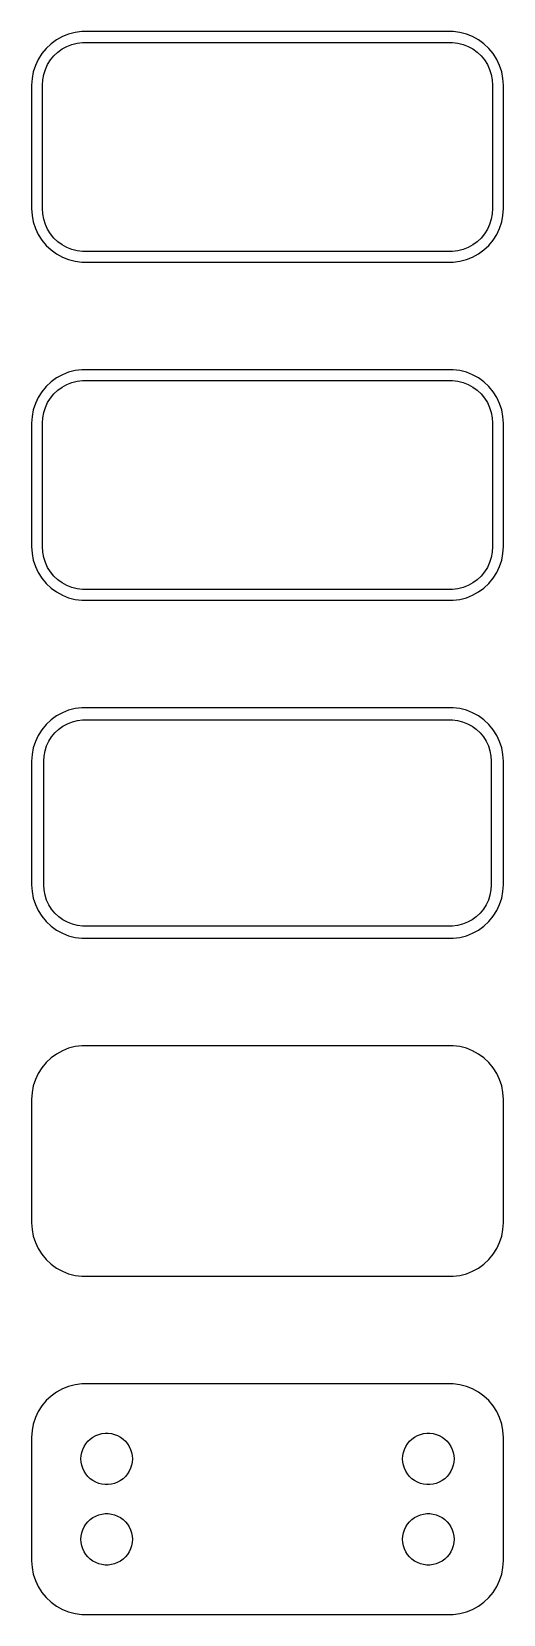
# Model space of a CAD drawing. Header units: metres. Extents: x -22 to 22, y 115 to 263.
import ezdxf

# ---------------------------------------------------------------- set-up
doc = ezdxf.new("R2010")
doc.units = ezdxf.units.M

msp = doc.modelspace()

# ---------------------------------------------------------------- linework, layer by layer
for p, q in [((-17.9369, 262.661), (-18.5451, 262.505)), ((-17.3139, 262.74), (-17.9369, 262.661)), ((17.3139, 262.74), (-17.3139, 262.74)), ((17.9369, 262.661), (17.3139, 262.74)), ((18.5451, 262.505), (17.9369, 262.661)), ((-20.6448, 261.173), (-21.0451, 260.689)), ((-20.1871, 261.603), (-20.6448, 261.173)), ((-19.6791, 261.972), (-20.1871, 261.603)), ((-19.1289, 262.274), (-19.6791, 261.972)), ((-19.5497, 260.832), (-19.1433, 261.127)), ((-19.1433, 261.127), (-18.7031, 261.369)), ((-18.5451, 262.505), (-19.1289, 262.274)), ((-18.7031, 261.369), (-18.2361, 261.554)), ((-18.2361, 261.554), (-17.7495, 261.679)), ((-17.7495, 261.679), (-17.2512, 261.742)), ((-17.2512, 261.742), (17.2512, 261.742)), ((17.2512, 261.742), (17.7495, 261.679)), ((17.7495, 261.679), (18.2361, 261.554)), ((18.2361, 261.554), (18.7031, 261.369)), ((19.1289, 262.274), (18.5451, 262.505)), ((18.7031, 261.369), (19.1433, 261.127)), ((19.6791, 261.972), (19.1289, 262.274)), ((19.1433, 261.127), (19.5497, 260.832)), ((20.1871, 261.603), (19.6791, 261.972)), ((20.6448, 261.173), (20.1871, 261.603)), ((21.0451, 260.689), (20.6448, 261.173)), ((-21.6489, 259.591), (-21.8429, 258.993)), ((-21.3815, 260.159), (-21.6489, 259.591)), ((-21.0451, 260.689), (-21.3815, 260.159)), ((-20.7191, 259.222), (-20.5052, 259.677)), ((-20.5052, 259.677), (-20.2361, 260.101)), ((-20.2361, 260.101), (-19.9159, 260.488)), ((-19.9159, 260.488), (-19.5497, 260.832)), ((19.5497, 260.832), (19.9159, 260.488)), ((19.9159, 260.488), (20.2361, 260.101)), ((20.2361, 260.101), (20.5052, 259.677)), ((20.5052, 259.677), (20.7191, 259.222)), ((21.3815, 260.159), (21.0451, 260.689)), ((21.6489, 259.591), (21.3815, 260.159)), ((21.8429, 258.993), (21.6489, 259.591)), ((-21.9606, 258.377), (-22, 257.75)), ((-21.8429, 258.993), (-21.9606, 258.377)), ((-21, 257.75), (-20.9684, 258.251)), ((-20.9684, 258.251), (-20.8743, 258.745)), ((-20.8743, 258.745), (-20.7191, 259.222)), ((20.7191, 259.222), (20.8743, 258.745)), ((20.8743, 258.745), (20.9684, 258.251)), ((20.9684, 258.251), (21, 257.75)), ((21.9606, 258.377), (21.8429, 258.993)), ((22, 257.75), (21.9606, 258.377)), ((-22, 257.75), (-22, 246.25)), ((-21, 246.25), (-21, 257.75)), ((21, 257.75), (21, 246.25)), ((22, 246.25), (22, 257.75)), ((-22, 246.25), (-21.9606, 245.623)), ((-21.9606, 245.623), (-21.8429, 245.007)), ((-21.8429, 245.007), (-21.6489, 244.409)), ((-20.9684, 245.749), (-21, 246.25)), ((-20.8743, 245.255), (-20.9684, 245.749)), ((-20.7191, 244.778), (-20.8743, 245.255)), ((20.8743, 245.255), (20.7191, 244.778)), ((20.9684, 245.749), (20.8743, 245.255)), ((21, 246.25), (20.9684, 245.749)), ((21.6489, 244.409), (21.8429, 245.007)), ((21.8429, 245.007), (21.9606, 245.623)), ((21.9606, 245.623), (22, 246.25)), ((-21.6489, 244.409), (-21.3815, 243.841)), ((-21.3815, 243.841), (-21.0451, 243.311)), ((-20.5052, 244.323), (-20.7191, 244.778)), ((-20.2361, 243.899), (-20.5052, 244.323)), ((-19.9159, 243.512), (-20.2361, 243.899)), ((-19.5497, 243.168), (-19.9159, 243.512)), ((19.9159, 243.512), (19.5497, 243.168)), ((20.2361, 243.899), (19.9159, 243.512)), ((20.5052, 244.323), (20.2361, 243.899)), ((20.7191, 244.778), (20.5052, 244.323)), ((21.0451, 243.311), (21.3815, 243.841)), ((21.3815, 243.841), (21.6489, 244.409)), ((-21.0451, 243.311), (-20.6448, 242.827)), ((-20.6448, 242.827), (-20.1871, 242.397)), ((-20.1871, 242.397), (-19.6791, 242.028)), ((-19.6791, 242.028), (-19.1289, 241.726)), ((-19.1433, 242.873), (-19.5497, 243.168)), ((-18.7031, 242.631), (-19.1433, 242.873)), ((-18.2361, 242.446), (-18.7031, 242.631)), ((-17.7495, 242.321), (-18.2361, 242.446)), ((-17.2512, 242.258), (-17.7495, 242.321)), ((17.2512, 242.258), (-17.2512, 242.258)), ((17.7495, 242.321), (17.2512, 242.258)), ((18.2361, 242.446), (17.7495, 242.321)), ((18.7031, 242.631), (18.2361, 242.446)), ((19.1433, 242.873), (18.7031, 242.631)), ((19.1289, 241.726), (19.6791, 242.028)), ((19.5497, 243.168), (19.1433, 242.873)), ((19.6791, 242.028), (20.1871, 242.397)), ((20.1871, 242.397), (20.6448, 242.827)), ((20.6448, 242.827), (21.0451, 243.311)), ((-19.1289, 241.726), (-18.5451, 241.495)), ((-18.5451, 241.495), (-17.9369, 241.339)), ((-17.9369, 241.339), (-17.3139, 241.26)), ((-17.3139, 241.26), (17.3139, 241.26)), ((17.3139, 241.26), (17.9369, 241.339)), ((17.9369, 241.339), (18.5451, 241.495)), ((18.5451, 241.495), (19.1289, 241.726)), ((-20.1871, 230.103), (-20.6448, 229.673)), ((-19.6791, 230.472), (-20.1871, 230.103)), ((-19.1289, 230.774), (-19.6791, 230.472)), ((-18.5451, 231.005), (-19.1289, 230.774)), ((-17.9369, 231.161), (-18.5451, 231.005)), ((-18.2361, 230.054), (-17.7495, 230.179)), ((-17.3139, 231.24), (-17.9369, 231.161)), ((-17.7495, 230.179), (-17.2512, 230.242)), ((17.3139, 231.24), (-17.3139, 231.24)), ((-17.2512, 230.242), (17.2512, 230.242)), ((17.2512, 230.242), (17.7495, 230.179)), ((17.9369, 231.161), (17.3139, 231.24)), ((17.7495, 230.179), (18.2361, 230.054)), ((18.5451, 231.005), (17.9369, 231.161)), ((19.1289, 230.774), (18.5451, 231.005)), ((19.6791, 230.472), (19.1289, 230.774)), ((20.1871, 230.103), (19.6791, 230.472)), ((20.6448, 229.673), (20.1871, 230.103)), ((-21.3815, 228.659), (-21.6489, 228.091)), ((-21.0451, 229.189), (-21.3815, 228.659)), ((-20.6448, 229.673), (-21.0451, 229.189)), ((-20.5052, 228.177), (-20.2361, 228.601)), ((-20.2361, 228.601), (-19.9159, 228.988)), ((-19.9159, 228.988), (-19.5497, 229.332)), ((-19.5497, 229.332), (-19.1433, 229.627)), ((-19.1433, 229.627), (-18.7031, 229.869)), ((-18.7031, 229.869), (-18.2361, 230.054)), ((18.2361, 230.054), (18.7031, 229.869)), ((18.7031, 229.869), (19.1433, 229.627)), ((19.1433, 229.627), (19.5497, 229.332)), ((19.5497, 229.332), (19.9159, 228.988)), ((19.9159, 228.988), (20.2361, 228.601)), ((20.2361, 228.601), (20.5052, 228.177)), ((21.0451, 229.189), (20.6448, 229.673)), ((21.3815, 228.659), (21.0451, 229.189)), ((21.6489, 228.091), (21.3815, 228.659)), ((-21.8429, 227.493), (-21.9606, 226.877)), ((-21.6489, 228.091), (-21.8429, 227.493)), ((-20.9684, 226.751), (-20.8743, 227.245)), ((-20.8743, 227.245), (-20.7191, 227.722)), ((-20.7191, 227.722), (-20.5052, 228.177)), ((20.5052, 228.177), (20.7191, 227.722)), ((20.7191, 227.722), (20.8743, 227.245)), ((20.8743, 227.245), (20.9684, 226.751)), ((21.8429, 227.493), (21.6489, 228.091)), ((21.9606, 226.877), (21.8429, 227.493)), ((-21.9606, 226.877), (-22, 226.25)), ((-22, 226.25), (-22, 214.75)), ((-21, 226.25), (-20.9684, 226.751)), ((-21, 214.75), (-21, 226.25)), ((20.9684, 226.751), (21, 226.25)), ((21, 226.25), (21, 214.75)), ((22, 226.25), (21.9606, 226.877)), ((22, 214.75), (22, 226.25)), ((-22, 214.75), (-21.9606, 214.123)), ((-21.9606, 214.123), (-21.8429, 213.507)), ((-20.9684, 214.249), (-21, 214.75)), ((-20.8743, 213.755), (-20.9684, 214.249)), ((20.9684, 214.249), (20.8743, 213.755)), ((21, 214.75), (20.9684, 214.249)), ((21.8429, 213.507), (21.9606, 214.123)), ((21.9606, 214.123), (22, 214.75)), ((-21.8429, 213.507), (-21.6489, 212.909)), ((-21.6489, 212.909), (-21.3815, 212.341)), ((-20.7191, 213.278), (-20.8743, 213.755)), ((-20.5052, 212.823), (-20.7191, 213.278)), ((-20.2361, 212.399), (-20.5052, 212.823)), ((-19.9159, 212.012), (-20.2361, 212.399)), ((20.2361, 212.399), (19.9159, 212.012)), ((20.5052, 212.823), (20.2361, 212.399)), ((20.7191, 213.278), (20.5052, 212.823)), ((20.8743, 213.755), (20.7191, 213.278)), ((21.3815, 212.341), (21.6489, 212.909)), ((21.6489, 212.909), (21.8429, 213.507)), ((-21.3815, 212.341), (-21.0451, 211.811)), ((-21.0451, 211.811), (-20.6448, 211.327)), ((-20.6448, 211.327), (-20.1871, 210.897)), ((-20.1871, 210.897), (-19.6791, 210.528)), ((-19.5497, 211.668), (-19.9159, 212.012)), ((-19.1433, 211.373), (-19.5497, 211.668)), ((-18.7031, 211.131), (-19.1433, 211.373)), ((-18.2361, 210.946), (-18.7031, 211.131)), ((-17.7495, 210.821), (-18.2361, 210.946)), ((18.2361, 210.946), (17.7495, 210.821)), ((18.7031, 211.131), (18.2361, 210.946)), ((19.1433, 211.373), (18.7031, 211.131)), ((19.5497, 211.668), (19.1433, 211.373)), ((19.9159, 212.012), (19.5497, 211.668)), ((19.6791, 210.528), (20.1871, 210.897)), ((20.1871, 210.897), (20.6448, 211.327)), ((20.6448, 211.327), (21.0451, 211.811)), ((21.0451, 211.811), (21.3815, 212.341)), ((-19.6791, 210.528), (-19.1289, 210.226)), ((-19.1289, 210.226), (-18.5451, 209.995)), ((-18.5451, 209.995), (-17.9369, 209.839)), ((-17.9369, 209.839), (-17.3139, 209.76)), ((-17.2512, 210.758), (-17.7495, 210.821)), ((-17.3139, 209.76), (17.3139, 209.76)), ((17.2512, 210.758), (-17.2512, 210.758)), ((17.7495, 210.821), (17.2512, 210.758)), ((17.3139, 209.76), (17.9369, 209.839)), ((17.9369, 209.839), (18.5451, 209.995)), ((18.5451, 209.995), (19.1289, 210.226)), ((19.1289, 210.226), (19.6791, 210.528)), ((-19.1289, 199.274), (-19.6791, 198.972)), ((-18.5451, 199.505), (-19.1289, 199.274)), ((-17.9369, 199.661), (-18.5451, 199.505)), ((-17.3139, 199.74), (-17.9369, 199.661)), ((17.3139, 199.74), (-17.3139, 199.74)), ((17.9369, 199.661), (17.3139, 199.74)), ((18.5451, 199.505), (17.9369, 199.661)), ((19.1289, 199.274), (18.5451, 199.505)), ((19.6791, 198.972), (19.1289, 199.274)), ((-21.0451, 197.689), (-21.3815, 197.159)), ((-20.6448, 198.173), (-21.0451, 197.689)), ((-20.1871, 198.603), (-20.6448, 198.173)), ((-19.6791, 198.972), (-20.1871, 198.603)), ((-19.823, 197.401), (-19.4685, 197.734)), ((-19.4685, 197.734), (-19.0751, 198.02)), ((-19.0751, 198.02), (-18.6489, 198.254)), ((-18.6489, 198.254), (-18.1967, 198.433)), ((-18.1967, 198.433), (-17.7256, 198.554)), ((-17.7256, 198.554), (-17.2432, 198.615)), ((-17.2432, 198.615), (17.2432, 198.615)), ((17.2432, 198.615), (17.7256, 198.554)), ((17.7256, 198.554), (18.1967, 198.433)), ((18.1967, 198.433), (18.6489, 198.254)), ((18.6489, 198.254), (19.0751, 198.02)), ((19.0751, 198.02), (19.4685, 197.734)), ((19.4685, 197.734), (19.823, 197.401)), ((20.1871, 198.603), (19.6791, 198.972)), ((20.6448, 198.173), (20.1871, 198.603)), ((21.0451, 197.689), (20.6448, 198.173)), ((21.3815, 197.159), (21.0451, 197.689)), ((-21.6489, 196.591), (-21.8429, 195.993)), ((-21.3815, 197.159), (-21.6489, 196.591)), ((-20.751, 195.713), (-20.6007, 196.176)), ((-20.6007, 196.176), (-20.3936, 196.616)), ((-20.3936, 196.616), (-20.133, 197.026)), ((-20.133, 197.026), (-19.823, 197.401)), ((19.823, 197.401), (20.133, 197.026)), ((20.133, 197.026), (20.3936, 196.616)), ((20.3936, 196.616), (20.6007, 196.176)), ((20.6007, 196.176), (20.751, 195.713)), ((21.6489, 196.591), (21.3815, 197.159)), ((21.8429, 195.993), (21.6489, 196.591)), ((-21.9606, 195.377), (-22, 194.75)), ((-22, 194.75), (-22, 183.25)), ((-21.8429, 195.993), (-21.9606, 195.377)), ((-20.8726, 194.75), (-20.8421, 195.235)), ((-20.8726, 183.25), (-20.8726, 194.75)), ((-20.8421, 195.235), (-20.751, 195.713)), ((20.751, 195.713), (20.8421, 195.235)), ((20.8421, 195.235), (20.8726, 194.75)), ((20.8726, 194.75), (20.8726, 183.25)), ((21.9606, 195.377), (21.8429, 195.993)), ((22, 194.75), (21.9606, 195.377)), ((22, 183.25), (22, 194.75)), ((-22, 183.25), (-21.9606, 182.623)), ((-20.8421, 182.765), (-20.8726, 183.25)), ((20.8726, 183.25), (20.8421, 182.765)), ((21.9606, 182.623), (22, 183.25)), ((-21.9606, 182.623), (-21.8429, 182.007)), ((-21.8429, 182.007), (-21.6489, 181.409)), ((-21.6489, 181.409), (-21.3815, 180.841)), ((-20.751, 182.287), (-20.8421, 182.765)), ((-20.6007, 181.824), (-20.751, 182.287)), ((-20.3936, 181.384), (-20.6007, 181.824)), ((20.6007, 181.824), (20.3936, 181.384)), ((20.751, 182.287), (20.6007, 181.824)), ((20.8421, 182.765), (20.751, 182.287)), ((21.3815, 180.841), (21.6489, 181.409)), ((21.6489, 181.409), (21.8429, 182.007)), ((21.8429, 182.007), (21.9606, 182.623)), ((-21.3815, 180.841), (-21.0451, 180.311)), ((-21.0451, 180.311), (-20.6448, 179.827)), ((-20.133, 180.974), (-20.3936, 181.384)), ((-19.823, 180.599), (-20.133, 180.974)), ((-19.4685, 180.266), (-19.823, 180.599)), ((-19.0751, 179.98), (-19.4685, 180.266)), ((-18.6489, 179.746), (-19.0751, 179.98)), ((19.0751, 179.98), (18.6489, 179.746)), ((19.4685, 180.266), (19.0751, 179.98)), ((19.823, 180.599), (19.4685, 180.266)), ((20.133, 180.974), (19.823, 180.599)), ((20.3936, 181.384), (20.133, 180.974)), ((20.6448, 179.827), (21.0451, 180.311)), ((21.0451, 180.311), (21.3815, 180.841)), ((-20.6448, 179.827), (-20.1871, 179.397)), ((-20.1871, 179.397), (-19.6791, 179.028)), ((-19.6791, 179.028), (-19.1289, 178.726)), ((-19.1289, 178.726), (-18.5451, 178.495)), ((-18.1967, 179.567), (-18.6489, 179.746)), ((-18.5451, 178.495), (-17.9369, 178.339)), ((-17.7256, 179.446), (-18.1967, 179.567)), ((-17.2432, 179.385), (-17.7256, 179.446)), ((17.2432, 179.385), (-17.2432, 179.385)), ((17.7256, 179.446), (17.2432, 179.385)), ((18.1967, 179.567), (17.7256, 179.446)), ((17.9369, 178.339), (18.5451, 178.495)), ((18.6489, 179.746), (18.1967, 179.567)), ((18.5451, 178.495), (19.1289, 178.726)), ((19.1289, 178.726), (19.6791, 179.028)), ((19.6791, 179.028), (20.1871, 179.397)), ((20.1871, 179.397), (20.6448, 179.827)), ((-17.9369, 178.339), (-17.3139, 178.26)), ((-17.3139, 178.26), (17.3139, 178.26)), ((17.3139, 178.26), (17.9369, 178.339)), ((-17.9369, 168.161), (-18.5451, 168.005)), ((-17.3139, 168.24), (-17.9369, 168.161)), ((17.3139, 168.24), (-17.3139, 168.24)), ((17.9369, 168.161), (17.3139, 168.24)), ((18.5451, 168.005), (17.9369, 168.161)), ((-20.6448, 166.673), (-21.0451, 166.189)), ((-20.1871, 167.103), (-20.6448, 166.673)), ((-19.6791, 167.472), (-20.1871, 167.103)), ((-19.1289, 167.774), (-19.6791, 167.472)), ((-18.5451, 168.005), (-19.1289, 167.774)), ((19.1289, 167.774), (18.5451, 168.005)), ((19.6791, 167.472), (19.1289, 167.774)), ((20.1871, 167.103), (19.6791, 167.472)), ((20.6448, 166.673), (20.1871, 167.103)), ((21.0451, 166.189), (20.6448, 166.673)), ((-21.3815, 165.659), (-21.6489, 165.091)), ((-21.0451, 166.189), (-21.3815, 165.659)), ((21.3815, 165.659), (21.0451, 166.189)), ((21.6489, 165.091), (21.3815, 165.659)), ((-21.9606, 163.877), (-22, 163.25)), ((-21.8429, 164.493), (-21.9606, 163.877)), ((-21.6489, 165.091), (-21.8429, 164.493)), ((21.8429, 164.493), (21.6489, 165.091)), ((21.9606, 163.877), (21.8429, 164.493)), ((22, 163.25), (21.9606, 163.877)), ((-22, 163.25), (-22, 151.75)), ((22, 151.75), (22, 163.25)), ((-22, 151.75), (-21.9606, 151.123)), ((-21.9606, 151.123), (-21.8429, 150.507)), ((-21.8429, 150.507), (-21.6489, 149.909)), ((21.6489, 149.909), (21.8429, 150.507)), ((21.8429, 150.507), (21.9606, 151.123)), ((21.9606, 151.123), (22, 151.75)), ((-21.6489, 149.909), (-21.3815, 149.341)), ((-21.3815, 149.341), (-21.0451, 148.811)), ((21.0451, 148.811), (21.3815, 149.341)), ((21.3815, 149.341), (21.6489, 149.909)), ((-21.0451, 148.811), (-20.6448, 148.327)), ((-20.6448, 148.327), (-20.1871, 147.897)), ((-20.1871, 147.897), (-19.6791, 147.528)), ((-19.6791, 147.528), (-19.1289, 147.226)), ((19.1289, 147.226), (19.6791, 147.528)), ((19.6791, 147.528), (20.1871, 147.897)), ((20.1871, 147.897), (20.6448, 148.327)), ((20.6448, 148.327), (21.0451, 148.811)), ((-19.1289, 147.226), (-18.5451, 146.995)), ((-18.5451, 146.995), (-17.9369, 146.839)), ((-17.9369, 146.839), (-17.3139, 146.76)), ((-17.3139, 146.76), (17.3139, 146.76)), ((17.3139, 146.76), (17.9369, 146.839)), ((17.9369, 146.839), (18.5451, 146.995)), ((18.5451, 146.995), (19.1289, 147.226)), ((-19.6791, 135.972), (-20.1871, 135.603)), ((-19.1289, 136.274), (-19.6791, 135.972)), ((-18.5451, 136.505), (-19.1289, 136.274)), ((-17.9369, 136.661), (-18.5451, 136.505)), ((-17.3139, 136.74), (-17.9369, 136.661)), ((17.3139, 136.74), (-17.3139, 136.74)), ((17.9369, 136.661), (17.3139, 136.74)), ((18.5451, 136.505), (17.9369, 136.661)), ((19.1289, 136.274), (18.5451, 136.505)), ((19.6791, 135.972), (19.1289, 136.274)), ((20.1871, 135.603), (19.6791, 135.972)), ((-21.0451, 134.689), (-21.3815, 134.159)), ((-20.6448, 135.173), (-21.0451, 134.689)), ((-20.1871, 135.603), (-20.6448, 135.173)), ((20.6448, 135.173), (20.1871, 135.603)), ((21.0451, 134.689), (20.6448, 135.173)), ((21.3815, 134.159), (21.0451, 134.689)), ((-21.8429, 132.993), (-21.9606, 132.377)), ((-21.6489, 133.591), (-21.8429, 132.993)), ((-21.3815, 134.159), (-21.6489, 133.591)), ((21.6489, 133.591), (21.3815, 134.159)), ((21.8429, 132.993), (21.6489, 133.591)), ((21.9606, 132.377), (21.8429, 132.993)), ((-21.9606, 132.377), (-22, 131.75)), ((-22, 131.75), (-22, 120.25)), ((-16.9416, 131.161), (-16.7495, 131.393)), ((-16.7495, 131.393), (-16.5298, 131.599)), ((-16.5298, 131.599), (-16.286, 131.776)), ((-16.286, 131.776), (-16.0219, 131.922)), ((-16.0219, 131.922), (-15.7416, 132.033)), ((-15.7416, 132.033), (-15.4497, 132.107)), ((-15.4497, 132.107), (-15.1507, 132.145)), ((-15.1507, 132.145), (-14.8493, 132.145)), ((-14.8493, 132.145), (-14.5503, 132.107)), ((-14.5503, 132.107), (-14.2583, 132.033)), ((-14.2583, 132.033), (-13.9781, 131.922)), ((-13.9781, 131.922), (-13.714, 131.776)), ((-13.714, 131.776), (-13.4702, 131.599)), ((-13.4702, 131.599), (-13.2505, 131.393)), ((-13.2505, 131.393), (-13.0583, 131.161)), ((13.0583, 131.161), (13.2505, 131.393)), ((13.2505, 131.393), (13.4702, 131.599)), ((13.4702, 131.599), (13.714, 131.776)), ((13.714, 131.776), (13.9781, 131.922)), ((13.9781, 131.922), (14.2583, 132.033)), ((14.2583, 132.033), (14.5503, 132.107)), ((14.5503, 132.107), (14.8493, 132.145)), ((14.8493, 132.145), (15.1507, 132.145)), ((15.1507, 132.145), (15.4497, 132.107)), ((15.4497, 132.107), (15.7416, 132.033)), ((15.7416, 132.033), (16.0219, 131.922)), ((16.0219, 131.922), (16.286, 131.776)), ((16.286, 131.776), (16.5298, 131.599)), ((16.5298, 131.599), (16.7495, 131.393)), ((16.7495, 131.393), (16.9416, 131.161)), ((22, 131.75), (21.9606, 132.377)), ((22, 120.25), (22, 131.75)), ((-17.4, 129.75), (-17.3811, 130.051)), ((-17.3811, 130.051), (-17.3246, 130.347)), ((-17.3246, 130.347), (-17.2315, 130.633)), ((-17.2315, 130.633), (-17.1031, 130.906)), ((-17.1031, 130.906), (-16.9416, 131.161)), ((-13.0583, 131.161), (-12.8969, 130.906)), ((-12.8969, 130.906), (-12.7685, 130.633)), ((-12.7685, 130.633), (-12.6754, 130.347)), ((-12.6754, 130.347), (-12.6189, 130.051)), ((-12.6189, 130.051), (-12.6, 129.75)), ((12.6, 129.75), (12.6189, 130.051)), ((12.6189, 130.051), (12.6754, 130.347)), ((12.6754, 130.347), (12.7685, 130.633)), ((12.7685, 130.633), (12.8969, 130.906)), ((12.8969, 130.906), (13.0583, 131.161)), ((16.9416, 131.161), (17.1031, 130.906)), ((17.1031, 130.906), (17.2315, 130.633)), ((17.2315, 130.633), (17.3246, 130.347)), ((17.3246, 130.347), (17.3811, 130.051)), ((17.3811, 130.051), (17.4, 129.75)), ((-17.3811, 129.449), (-17.4, 129.75)), ((-17.3246, 129.153), (-17.3811, 129.449)), ((-17.2315, 128.867), (-17.3246, 129.153)), ((-17.1031, 128.594), (-17.2315, 128.867)), ((-16.9416, 128.339), (-17.1031, 128.594)), ((-16.7495, 128.107), (-16.9416, 128.339)), ((-13.0583, 128.339), (-13.2505, 128.107)), ((-12.8969, 128.594), (-13.0583, 128.339)), ((-12.7685, 128.867), (-12.8969, 128.594)), ((-12.6754, 129.153), (-12.7685, 128.867)), ((-12.6189, 129.449), (-12.6754, 129.153)), ((-12.6, 129.75), (-12.6189, 129.449)), ((12.6189, 129.449), (12.6, 129.75)), ((12.6754, 129.153), (12.6189, 129.449)), ((12.7685, 128.867), (12.6754, 129.153)), ((12.8969, 128.594), (12.7685, 128.867)), ((13.0583, 128.339), (12.8969, 128.594)), ((13.2505, 128.107), (13.0583, 128.339)), ((16.9416, 128.339), (16.7495, 128.107)), ((17.1031, 128.594), (16.9416, 128.339)), ((17.2315, 128.867), (17.1031, 128.594)), ((17.3246, 129.153), (17.2315, 128.867)), ((17.3811, 129.449), (17.3246, 129.153)), ((17.4, 129.75), (17.3811, 129.449)), ((-16.5298, 127.901), (-16.7495, 128.107)), ((-16.286, 127.724), (-16.5298, 127.901)), ((-16.0219, 127.578), (-16.286, 127.724)), ((-15.7416, 127.467), (-16.0219, 127.578)), ((-15.4497, 127.393), (-15.7416, 127.467)), ((-15.1507, 127.355), (-15.4497, 127.393)), ((-14.8493, 127.355), (-15.1507, 127.355)), ((-14.5503, 127.393), (-14.8493, 127.355)), ((-14.2583, 127.467), (-14.5503, 127.393)), ((-13.9781, 127.578), (-14.2583, 127.467)), ((-13.714, 127.724), (-13.9781, 127.578)), ((-13.4702, 127.901), (-13.714, 127.724)), ((-13.2505, 128.107), (-13.4702, 127.901)), ((13.4702, 127.901), (13.2505, 128.107)), ((13.714, 127.724), (13.4702, 127.901)), ((13.9781, 127.578), (13.714, 127.724)), ((14.2583, 127.467), (13.9781, 127.578)), ((14.5503, 127.393), (14.2583, 127.467)), ((14.8493, 127.355), (14.5503, 127.393)), ((15.1507, 127.355), (14.8493, 127.355)), ((15.4497, 127.393), (15.1507, 127.355)), ((15.7416, 127.467), (15.4497, 127.393)), ((16.0219, 127.578), (15.7416, 127.467)), ((16.286, 127.724), (16.0219, 127.578)), ((16.5298, 127.901), (16.286, 127.724)), ((16.7495, 128.107), (16.5298, 127.901)), ((-16.9416, 123.661), (-16.7495, 123.893)), ((-16.7495, 123.893), (-16.5298, 124.099)), ((-16.5298, 124.099), (-16.286, 124.276)), ((-16.286, 124.276), (-16.0219, 124.422)), ((-16.0219, 124.422), (-15.7416, 124.533)), ((-15.7416, 124.533), (-15.4497, 124.607)), ((-15.4497, 124.607), (-15.1507, 124.645)), ((-15.1507, 124.645), (-14.8493, 124.645)), ((-14.8493, 124.645), (-14.5503, 124.607)), ((-14.5503, 124.607), (-14.2583, 124.533)), ((-14.2583, 124.533), (-13.9781, 124.422)), ((-13.9781, 124.422), (-13.714, 124.276)), ((-13.714, 124.276), (-13.4702, 124.099)), ((-13.4702, 124.099), (-13.2505, 123.893)), ((-13.2505, 123.893), (-13.0583, 123.661)), ((13.0583, 123.661), (13.2505, 123.893)), ((13.2505, 123.893), (13.4702, 124.099)), ((13.4702, 124.099), (13.714, 124.276)), ((13.714, 124.276), (13.9781, 124.422)), ((13.9781, 124.422), (14.2583, 124.533)), ((14.2583, 124.533), (14.5503, 124.607)), ((14.5503, 124.607), (14.8493, 124.645)), ((14.8493, 124.645), (15.1507, 124.645)), ((15.1507, 124.645), (15.4497, 124.607)), ((15.4497, 124.607), (15.7416, 124.533)), ((15.7416, 124.533), (16.0219, 124.422)), ((16.0219, 124.422), (16.286, 124.276)), ((16.286, 124.276), (16.5298, 124.099)), ((16.5298, 124.099), (16.7495, 123.893)), ((16.7495, 123.893), (16.9416, 123.661)), ((-17.4, 122.25), (-17.3811, 122.551)), ((-17.3811, 122.551), (-17.3246, 122.847)), ((-17.3246, 122.847), (-17.2315, 123.133)), ((-17.2315, 123.133), (-17.1031, 123.406)), ((-17.1031, 123.406), (-16.9416, 123.661)), ((-13.0583, 123.661), (-12.8969, 123.406)), ((-12.8969, 123.406), (-12.7685, 123.133)), ((-12.7685, 123.133), (-12.6754, 122.847)), ((-12.6754, 122.847), (-12.6189, 122.551)), ((-12.6189, 122.551), (-12.6, 122.25)), ((12.6, 122.25), (12.6189, 122.551)), ((12.6189, 122.551), (12.6754, 122.847)), ((12.6754, 122.847), (12.7685, 123.133)), ((12.7685, 123.133), (12.8969, 123.406)), ((12.8969, 123.406), (13.0583, 123.661)), ((16.9416, 123.661), (17.1031, 123.406)), ((17.1031, 123.406), (17.2315, 123.133)), ((17.2315, 123.133), (17.3246, 122.847)), ((17.3246, 122.847), (17.3811, 122.551)), ((17.3811, 122.551), (17.4, 122.25)), ((-17.3811, 121.949), (-17.4, 122.25)), ((-17.3246, 121.653), (-17.3811, 121.949)), ((-17.2315, 121.367), (-17.3246, 121.653)), ((-17.1031, 121.094), (-17.2315, 121.367)), ((-16.9416, 120.839), (-17.1031, 121.094)), ((-12.8969, 121.094), (-13.0583, 120.839)), ((-12.7685, 121.367), (-12.8969, 121.094)), ((-12.6754, 121.653), (-12.7685, 121.367)), ((-12.6189, 121.949), (-12.6754, 121.653)), ((-12.6, 122.25), (-12.6189, 121.949)), ((12.6189, 121.949), (12.6, 122.25)), ((12.6754, 121.653), (12.6189, 121.949)), ((12.7685, 121.367), (12.6754, 121.653)), ((12.8969, 121.094), (12.7685, 121.367)), ((13.0583, 120.839), (12.8969, 121.094)), ((17.1031, 121.094), (16.9416, 120.839)), ((17.2315, 121.367), (17.1031, 121.094)), ((17.3246, 121.653), (17.2315, 121.367)), ((17.3811, 121.949), (17.3246, 121.653)), ((17.4, 122.25), (17.3811, 121.949)), ((-22, 120.25), (-21.9606, 119.623)), ((-21.9606, 119.623), (-21.8429, 119.007)), ((-16.7495, 120.607), (-16.9416, 120.839)), ((-16.5298, 120.401), (-16.7495, 120.607)), ((-16.286, 120.224), (-16.5298, 120.401)), ((-16.0219, 120.078), (-16.286, 120.224)), ((-15.7416, 119.967), (-16.0219, 120.078)), ((-15.4497, 119.893), (-15.7416, 119.967)), ((-15.1507, 119.855), (-15.4497, 119.893)), ((-14.8493, 119.855), (-15.1507, 119.855)), ((-14.5503, 119.893), (-14.8493, 119.855)), ((-14.2583, 119.967), (-14.5503, 119.893)), ((-13.9781, 120.078), (-14.2583, 119.967)), ((-13.714, 120.224), (-13.9781, 120.078)), ((-13.4702, 120.401), (-13.714, 120.224)), ((-13.2505, 120.607), (-13.4702, 120.401)), ((-13.0583, 120.839), (-13.2505, 120.607)), ((13.2505, 120.607), (13.0583, 120.839)), ((13.4702, 120.401), (13.2505, 120.607)), ((13.714, 120.224), (13.4702, 120.401)), ((13.9781, 120.078), (13.714, 120.224)), ((14.2583, 119.967), (13.9781, 120.078)), ((14.5503, 119.893), (14.2583, 119.967)), ((14.8493, 119.855), (14.5503, 119.893)), ((15.1507, 119.855), (14.8493, 119.855)), ((15.4497, 119.893), (15.1507, 119.855)), ((15.7416, 119.967), (15.4497, 119.893)), ((16.0219, 120.078), (15.7416, 119.967)), ((16.286, 120.224), (16.0219, 120.078)), ((16.5298, 120.401), (16.286, 120.224)), ((16.7495, 120.607), (16.5298, 120.401)), ((16.9416, 120.839), (16.7495, 120.607)), ((21.8429, 119.007), (21.9606, 119.623)), ((21.9606, 119.623), (22, 120.25)), ((-21.8429, 119.007), (-21.6489, 118.409)), ((-21.6489, 118.409), (-21.3815, 117.841)), ((21.3815, 117.841), (21.6489, 118.409)), ((21.6489, 118.409), (21.8429, 119.007)), ((-21.3815, 117.841), (-21.0451, 117.311)), ((-21.0451, 117.311), (-20.6448, 116.827)), ((-20.6448, 116.827), (-20.1871, 116.397)), ((20.1871, 116.397), (20.6448, 116.827)), ((20.6448, 116.827), (21.0451, 117.311)), ((21.0451, 117.311), (21.3815, 117.841)), ((-20.1871, 116.397), (-19.6791, 116.028)), ((-19.6791, 116.028), (-19.1289, 115.726)), ((-19.1289, 115.726), (-18.5451, 115.495)), ((-18.5451, 115.495), (-17.9369, 115.339)), ((-17.9369, 115.339), (-17.3139, 115.26)), ((-17.3139, 115.26), (17.3139, 115.26)), ((17.3139, 115.26), (17.9369, 115.339)), ((17.9369, 115.339), (18.5451, 115.495)), ((18.5451, 115.495), (19.1289, 115.726)), ((19.1289, 115.726), (19.6791, 116.028)), ((19.6791, 116.028), (20.1871, 116.397))]:
    msp.add_line(p, q)

doc.saveas('drawing.dxf')
